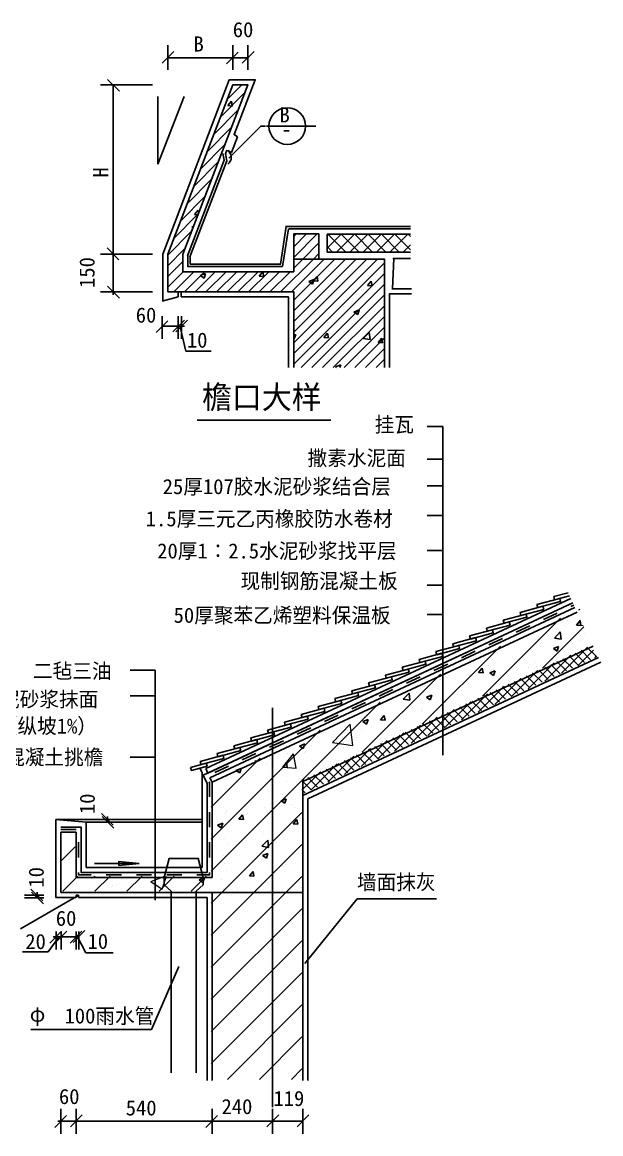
# Model space of a CAD drawing. Header units: metres. Extents: x -108 to 5385, y 1956 to 9038.
# Drawn here: x 3088 to 5385, y 4599 to 9014 of the extents above; entities that cross this region are included whole.
import ezdxf

# ---------------------------------------------------------------- set-up
doc = ezdxf.new("R2010")
doc.units = ezdxf.units.M
for name, color, linetype in [('PUB_TITLE', 143, 'Continuous'), ('zz-1', 5, 'Continuous'), ('zz-10', 6, 'Continuous'), ('zz-3', 3, 'Continuous'), ('zz-5', 6, 'Continuous'), ('zz-6', 7, 'Continuous'), ('zz-7', 7, 'Continuous'), ('zz-8', 1, 'Continuous')]:
    doc.layers.add(name, color=color, linetype=linetype)

# ---------------------------------------------------------------- blocks, each defined once
blk = doc.blocks.new('X2')
for p, q in [((2792.85, 8392.27), (2792.85, 8392.27)), ((2860.09, 8423.2), (2860.09, 8423.2)), ((2895.35, 8405.31), (2909.81, 8422.55)), ((2895.35, 8405.31), (2913.28, 8403.74)), ((2913.29, 8403.74), (2909.82, 8422.54)), ((2739.55, 8347.74), (2739.55, 8347.74)), ((2807.95, 8353.3), (2831.32, 8377.66)), ((2807.95, 8353.3), (2834.63, 8349.17)), ((2814.65, 8357.63), (2814.65, 8357.63)), ((2834.64, 8349.16), (2831.32, 8377.66)), ((2906.08, 8345.26), (2906.08, 8345.26)), ((2928.27, 8372.58), (2928.27, 8372.58)), ((2598.73, 8303.56), (2598.73, 8303.56)), ((2750.26, 8322.77), (2750.26, 8322.77)), ((2803.79, 8311.71), (2824.8, 8319.77)), ((2803.79, 8311.71), (2818.72, 8301.65)), ((2818.72, 8301.64), (2824.81, 8319.77)), ((2641.52, 8276.66), (2641.52, 8276.66)), ((2732.47, 8257.25), (2732.47, 8257.25)), ((2801.67, 8269.9), (2801.67, 8269.9)), ((2506.62, 8217.3), (2521.08, 8234.54)), ((2506.62, 8217.3), (2524.55, 8215.73)), ((2524.56, 8215.73), (2521.09, 8234.54)), ((2544.63, 8243.13), (2544.63, 8243.13)), ((2551.73, 8214.95), (2572.73, 8223.01)), ((2551.73, 8214.95), (2566.65, 8204.89)), ((2557.52, 8227.22), (2557.52, 8227.22)), ((2566.66, 8204.88), (2572.74, 8223.01)), ((2660.63, 8229.42), (2660.63, 8229.42)), ((2704.77, 8236.37), (2704.77, 8236.37)), ((2735.73, 8239.3), (2735.73, 8239.3)), ((2357.54, 8189.51), (2357.54, 8189.51)), ((2382.56, 8197.19), (2382.56, 8197.19)), ((2441.05, 8182.57), (2441.05, 8182.57)), ((2471.16, 8204.47), (2471.16, 8204.47)), ((2595.08, 8203.69), (2595.08, 8203.69)), ((2207.38, 8110.73), (2230.75, 8135.08)), ((2234.07, 8106.58), (2230.75, 8135.08)), ((2261.54, 8137.7), (2261.54, 8137.7)), ((2285.24, 8160.08), (2285.24, 8160.08)), ((2299.66, 8118.19), (2320.67, 8126.26)), ((2314.59, 8108.12), (2320.67, 8126.25)), ((2421.69, 8130.94), (2421.69, 8130.94)), ((2207.38, 8110.73), (2234.06, 8106.59)), ((2299.66, 8118.19), (2314.58, 8108.13)), ((2392.24, 8086.15), (2392.24, 8086.15)), ((2014.06, 8036.36), (2014.06, 8036.36)), ((2117.89, 8029.3), (2132.35, 8046.53)), ((2130.06, 8041), (2130.06, 8041)), ((2135.82, 8027.73), (2132.36, 8046.53)), ((2203.52, 8061.3), (2203.52, 8061.3)), ((2278.62, 8071.19), (2278.62, 8071.19)), ((2281.59, 8060.21), (2281.59, 8060.21)), ((1976.03, 8019.88), (1976.03, 8019.88)), ((2047.59, 8021.43), (2068.6, 8029.5)), ((2047.59, 8021.43), (2062.52, 8011.37)), ((2062.52, 8011.37), (2068.61, 8029.49)), ((2117.89, 8029.3), (2135.82, 8027.73)), ((1946.08, 7957.64), (1946.08, 7957.64)), ((2020.26, 7958.13), (2020.26, 7958.13)), ((2042.97, 7991.17), (2042.97, 7991.17)), ((2106.23, 7950.87), (2106.23, 7950.87)), ((2195.22, 7988.16), (2195.22, 7988.16)), ((2203.12, 7984.41), (2203.12, 7984.41)), ((1795.53, 7924.67), (1816.53, 7932.74)), ((1795.53, 7924.67), (1810.45, 7914.61)), ((1810.46, 7914.61), (1816.54, 7932.73)), ((1845.31, 7928.09), (1845.31, 7928.09)), ((1935.13, 7918.04), (1935.13, 7918.04)), ((1972.38, 7920.01), (1972.38, 7920.01)), ((2124.6, 7942.98), (2124.6, 7942.98)), ((2126.41, 7941.13), (2126.41, 7941.13)), ((1618.23, 7866.37), (1633.49, 7864.01)), ((1633.5, 7864.01), (1632.45, 7873)), ((1665.03, 7878.31), (1665.03, 7878.31)), ((1746.41, 7893.19), (1746.41, 7893.19)), ((1816.56, 7897.52), (1816.56, 7897.52)), ((1821.51, 7903.08), (1821.51, 7903.08)), ((1917.19, 7862.22), (1917.19, 7862.22)), ((1543.46, 7827.91), (1564.47, 7835.98)), ((1543.46, 7827.91), (1558.38, 7817.85)), ((1558.39, 7817.85), (1564.47, 7835.98)), ((1662.99, 7852.21), (1662.99, 7852.21)), ((1729.16, 7841.29), (1743.62, 7858.53)), ((1729.16, 7841.29), (1747.09, 7839.72)), ((1742.24, 7832.19), (1742.24, 7832.19)), ((1747.09, 7839.72), (1743.63, 7858.53)), ((1823.14, 7845.45), (1823.14, 7845.45)), ((1567.28, 7802.16), (1567.28, 7802.16)), ((1661.38, 7778.44), (1661.38, 7778.44)), ((1667.49, 7774.87), (1667.49, 7774.87)), ((1742.59, 7784.75), (1742.59, 7784.75)), ((1812.91, 7797.65), (1812.91, 7797.65)), ((1478.03, 7749.92), (1478.03, 7749.92)), ((1507.35, 7757.32), (1507.35, 7757.32)), ((1604.57, 7698.91), (1604.57, 7698.91)), ((1681.85, 7697.17), (1681.85, 7697.17)), ((1722.53, 7707.13), (1743.54, 7715.19)), ((1722.53, 7707.13), (1737.46, 7697.06)), ((1737.46, 7697.06), (1743.54, 7715.19)), ((1764.72, 7692.15), (1764.72, 7692.15)), ((1503.7, 7657.45), (1503.7, 7657.45)), ((1506.9, 7667.14), (1506.9, 7667.14)), ((1507.68, 7665.38), (1507.68, 7665.38)), ((1555.6, 7634.46), (1570.07, 7651.69)), ((1573.54, 7632.89), (1570.07, 7651.69)), ((1588.57, 7656.54), (1588.57, 7656.54)), ((1657.73, 7678.58), (1657.73, 7678.58)), ((1663.67, 7666.43), (1663.67, 7666.43)), ((1667.83, 7658.62), (1667.83, 7658.62)), ((1777.29, 7681.39), (1777.29, 7681.39)), ((1470.47, 7610.37), (1491.47, 7618.43)), ((1470.47, 7610.37), (1485.39, 7600.3)), ((1485.4, 7600.3), (1491.48, 7618.43)), ((1555.6, 7634.46), (1573.54, 7632.89)), ((1770.78, 7615.63), (1785.24, 7632.87)), ((1770.78, 7615.63), (1788.71, 7614.06)), ((1788.72, 7614.06), (1785.25, 7632.87)), ((886.51, 7572.14), (886.51, 7572.14)), ((904.3, 7573.49), (904.3, 7573.49)), ((1500.05, 7557.59), (1500.05, 7557.59)), ((1646.58, 7526.25), (1669.95, 7550.61)), ((1654.09, 7578.71), (1654.09, 7578.71)), ((1673.27, 7522.11), (1669.96, 7550.6)), ((1698.37, 7563.07), (1698.37, 7563.07)), ((1509.65, 7538.22), (1509.65, 7538.22)), ((1544.89, 7546.42), (1544.89, 7546.42)), ((1584.75, 7548.11), (1584.75, 7548.11)), ((1646.58, 7526.25), (1673.26, 7522.12)), ((1669.47, 7518.18), (1669.47, 7518.18)), ((1705.04, 7539.65), (1705.04, 7539.65)), ((882.86, 7472.27), (882.86, 7472.27)), ((1494.51, 7488.14), (1494.51, 7488.14)), ((1649.54, 7489.58), (1670.54, 7497.65)), ((1649.54, 7489.58), (1664.46, 7479.52)), ((1650.44, 7478.84), (1650.44, 7478.84)), ((1664.47, 7479.52), (1670.55, 7497.65)), ((1801.97, 7498.05), (1801.97, 7498.05)), ((845.88, 7420.19), (845.88, 7420.19)), ((1496.41, 7457.72), (1496.41, 7457.72)), ((1505.83, 7429.78), (1505.83, 7429.78)), ((1566.39, 7422.27), (1566.39, 7422.27)), ((1597.23, 7408.8), (1611.69, 7426.04)), ((1615.17, 7407.23), (1611.7, 7426.04)), ((1619.45, 7444.74), (1619.45, 7444.74)), ((1741.35, 7452.31), (1741.35, 7452.31)), ((909.14, 7379.89), (909.14, 7379.89)), ((969.64, 7398.05), (969.64, 7398.05)), ((980.17, 7407.52), (981.26, 7406.78)), ((981.26, 7406.78), (981.51, 7407.52)), ((1035.03, 7394.9), (1035.03, 7394.9)), ((1127.64, 7379.99), (1127.64, 7379.99)), ((1166.17, 7406.65), (1166.17, 7406.65)), ((1241.26, 7394.95), (1241.26, 7394.95)), ((1326.32, 7399.89), (1326.32, 7399.89)), ((1391.44, 7392.24), (1391.44, 7392.24)), ((1397.47, 7392.82), (1418.48, 7400.89)), ((1397.47, 7392.82), (1412.39, 7382.76)), ((1412.4, 7382.76), (1418.48, 7400.89)), ((1486.47, 7393.12), (1486.47, 7393.12)), ((1597.23, 7408.8), (1615.16, 7407.23)), ((1646.62, 7386.36), (1646.62, 7386.36)), ((1646.79, 7378.97), (1646.79, 7378.97)), ((1798.32, 7398.18), (1798.32, 7398.18)), ((879.21, 7372.4), (879.21, 7372.4)), ((1052.54, 7370.11), (1052.54, 7370.11)), ((1069.28, 7373.12), (1069.28, 7373.12)), ((1216.48, 7362.21), (1216.48, 7362.21)), ((1229.43, 7366.36), (1229.43, 7366.36)), ((1389.58, 7359.59), (1389.58, 7359.59)), ((1492.76, 7357.85), (1492.76, 7357.85)), ((1549.72, 7352.82), (1549.72, 7352.82)), ((1730, 7351.36), (1730, 7351.36)), ((1805.1, 7361.25), (1805.1, 7361.25))]:
    blk.add_line(p, q)
blk = doc.blocks.new('X0')
at = {"lineweight": 15}
for p, q in [((1445.54, 7045.82), (1747.23, 7347.52)), ((1445.54, 7173.1), (1619.95, 7347.52)), ((1445.54, 7300.38), (1492.67, 7347.52)), ((1445.54, 6918.54), (1805.54, 7278.54)), ((1445.54, 6791.26), (1805.54, 7151.26)), ((1445.54, 6663.98), (1805.54, 7023.98)), ((1509.42, 6600.58), (1805.54, 6896.71)), ((1636.7, 6600.58), (1805.54, 6769.43)), ((1763.97, 6600.58), (1805.54, 6642.15))]:
    blk.add_line(p, q, dxfattribs=at)
blk = doc.blocks.new('X1')
at = {"lineweight": 15}
for p, q in [((2522.03, 8122.31), (2832.14, 8432.43)), ((2760.52, 8233.52), (2924.98, 8397.99)), ((2895.35, 8405.31), (2912.01, 8425.17)), ((2895.35, 8405.31), (2922.62, 8402.92)), ((2283.54, 8011.1), (2593.66, 8321.22)), ((2507.72, 8276.66), (2507.72, 8276.66)), ((2567.87, 8230.5), (2567.87, 8230.5)), ((2045.05, 7899.9), (2355.17, 8210.01)), ((1806.56, 7788.69), (2116.68, 8098.8)), ((2053.32, 8041.53), (2053.32, 8041.53)), ((2123.27, 8035.8), (2123.27, 8035.8)), ((2278.62, 8071.19), (2278.62, 8071.19)), ((1926.98, 7938.49), (1997.08, 8011.55)), ((2007.03, 7926.07), (1997.09, 8011.55)), ((1445.54, 7554.94), (1878.19, 7987.59)), ((1926.98, 7938.49), (2007.02, 7926.08)), ((1445.54, 7682.22), (1639.7, 7876.39)), ((1729.16, 7841.29), (1772.54, 7893)), ((1782.96, 7836.58), (1772.55, 7893)), ((1729.16, 7841.29), (1782.95, 7836.58)), ((1848.22, 7839.48), (1848.22, 7839.48)), ((1445.54, 7427.66), (1805.54, 7787.66)), ((1492.67, 7347.52), (1805.54, 7660.38)), ((1657.73, 7678.58), (1657.73, 7678.58)), ((845.54, 7464.06), (905.54, 7524.06)), ((1619.95, 7347.52), (1805.54, 7533.1)), ((856.28, 7347.52), (916.28, 7407.52)), ((983.56, 7347.52), (1043.56, 7407.52)), ((1110.84, 7347.52), (1170.84, 7407.52)), ((1192.52, 7399.89), (1192.52, 7399.89)), ((1205.41, 7386.06), (1261.29, 7407.52)), ((1205.41, 7386.06), (1250.17, 7355.87)), ((1238.11, 7347.52), (1298.11, 7407.52)), ((1250.18, 7355.87), (1267.51, 7407.52)), ((1365.39, 7347.52), (1425.39, 7407.52)), ((1646.79, 7378.97), (1646.79, 7378.97)), ((1672.96, 7379.59), (1672.96, 7379.59)), ((1747.23, 7347.52), (1805.54, 7405.82)), ((1805.1, 7361.25), (1805.1, 7361.25))]:
    blk.add_line(p, q, dxfattribs=at)
blk = doc.blocks.new('_ARROW')
blk.add_lwpolyline([(0, 0), (-1, 0.1), (-1, -0.1), (-1, -0.1), (0, 0)])
blk = doc.blocks.new('X3')
at = {"lineweight": 15}
for p, q in [((2835.98, 8213.54), (2939.35, 8316.92)), ((2902.23, 8244.44), (2963.68, 8305.88)), ((2951.95, 8267.62), (2914.33, 8305.25)), ((2976.06, 8278.86), (2938.44, 8316.49)), ((2769.74, 8182.65), (2873.11, 8286.02)), ((2855.5, 8222.65), (2817.88, 8260.27)), ((2879.61, 8233.89), (2841.99, 8271.51)), ((2903.73, 8245.13), (2866.1, 8282.76)), ((2927.84, 8256.38), (2890.21, 8294)), ((2968.48, 8275.33), (2975.47, 8282.32)), ((2637.24, 8120.87), (2740.61, 8224.24)), ((2703.49, 8151.76), (2806.86, 8255.13)), ((2759.06, 8177.67), (2721.43, 8215.3)), ((2783.17, 8188.92), (2745.54, 8226.54)), ((2807.28, 8200.16), (2769.65, 8237.78)), ((2831.39, 8211.4), (2793.77, 8249.03)), ((2571, 8089.98), (2674.37, 8193.35)), ((2662.61, 8132.7), (2624.98, 8170.32)), ((2686.72, 8143.94), (2649.1, 8181.57)), ((2710.83, 8155.19), (2673.21, 8192.81)), ((2734.94, 8166.43), (2697.32, 8204.05)), ((2438.5, 8028.2), (2541.87, 8131.57)), ((2504.75, 8059.09), (2608.12, 8162.46)), ((2566.16, 8087.72), (2528.54, 8125.35)), ((2590.27, 8098.97), (2552.65, 8136.59)), ((2614.38, 8110.21), (2576.76, 8147.84)), ((2638.5, 8121.45), (2600.87, 8159.08)), ((2372.26, 7997.3), (2475.63, 8100.68)), ((2469.71, 8042.75), (2432.09, 8080.37)), ((2493.83, 8053.99), (2456.2, 8091.62)), ((2517.94, 8065.24), (2480.31, 8102.86)), ((2542.05, 8076.48), (2504.42, 8114.11)), ((2239.76, 7935.52), (2343.13, 8038.89)), ((2361.73, 8044.67), (2359.75, 8046.64)), ((2361.73, 8022.14), (2409.38, 8069.79)), ((2397.38, 8009.02), (2361.73, 8044.67)), ((2421.49, 8020.26), (2383.87, 8057.89)), ((2445.6, 8031.51), (2407.98, 8069.13)), ((2173.52, 7904.63), (2276.89, 8008)), ((2300.93, 7964.05), (2263.31, 8001.67)), ((2325.04, 7975.29), (2287.42, 8012.91)), ((2306.01, 7966.41), (2361.73, 8022.14)), ((2349.15, 7986.53), (2311.53, 8024.16)), ((2361.73, 8009.31), (2335.64, 8035.4)), ((2373.27, 7997.78), (2361.73, 8009.31)), ((2107.27, 7873.74), (2210.64, 7977.11)), ((2204.48, 7919.07), (2166.86, 7956.7)), ((2228.6, 7930.31), (2190.97, 7967.94)), ((2252.71, 7941.56), (2215.08, 7979.18)), ((2276.82, 7952.8), (2239.2, 7990.43)), ((1974.78, 7811.96), (2078.15, 7915.33)), ((2041.02, 7842.85), (2144.39, 7946.22)), ((2108.04, 7874.1), (2070.41, 7911.72)), ((2132.15, 7885.34), (2094.52, 7922.97)), ((2156.26, 7896.58), (2118.64, 7934.21)), ((2180.37, 7907.83), (2142.75, 7945.45)), ((1908.53, 7781.07), (2011.9, 7884.44)), ((2011.59, 7829.12), (1973.97, 7866.75)), ((2035.7, 7840.37), (1998.08, 7877.99)), ((2059.81, 7851.61), (2022.19, 7889.23)), ((2083.92, 7862.85), (2046.3, 7900.48)), ((1805.54, 7748.78), (1879.41, 7822.65)), ((1842.28, 7750.17), (1945.65, 7853.55)), ((1915.14, 7784.15), (1877.52, 7821.77)), ((1939.25, 7795.39), (1901.63, 7833.02)), ((1963.37, 7806.64), (1925.74, 7844.26)), ((1987.48, 7817.88), (1949.85, 7855.5)), ((1805.54, 7784.14), (1813.16, 7791.76)), ((1842.81, 7750.42), (1805.54, 7787.69)), ((1866.92, 7761.66), (1829.29, 7799.29)), ((1891.03, 7772.91), (1853.41, 7810.53)), ((1818.69, 7739.18), (1805.54, 7752.33))]:
    blk.add_line(p, q, dxfattribs=at)
blk = doc.blocks.new('_ArchTick')
at = {"color": 6, "linetype": 'ByBlock'}
blk.add_lwpolyline([(-0.41, -0.41), (0.37, 0.37)], dxfattribs=at)

msp = doc.modelspace()

# ---------------------------------------------------------------- linework, layer by layer
for p, q in [((3900.65, 8705.6), (3960.09, 8765.04)), ((3937.64, 8750.51), (3937.64, 8750.51)), ((3874.22, 8636.74), (3971.6, 8734.12)), ((3903.69, 8682.51), (3918.15, 8699.74)), ((3921.64, 8680.93), (3918.17, 8699.74)), ((3847.78, 8567.88), (3945.17, 8665.27)), ((3903.69, 8682.51), (3921.62, 8680.94)), ((3933.82, 8642.08), (3933.82, 8642.08)), ((3821.35, 8499.03), (3918.73, 8596.41)), ((3891.04, 8600.65), (3891.04, 8600.65)), ((3794.92, 8430.17), (3892.3, 8527.55)), ((3854.9, 8523.75), (3854.9, 8523.75)), ((3868.13, 8558.82), (3868.13, 8558.82)), ((3861.76, 8488.04), (3861.76, 8488.04)), ((3890.08, 8465.96), (3883.98, 8492.43)), ((3768.49, 8361.31), (3865.87, 8458.69)), ((3864.49, 8458.95), (3864.49, 8458.95)), ((3742.05, 8292.45), (3839.44, 8389.83)), ((3715.62, 8223.59), (3813, 8320.97)), ((3771.76, 8250.02), (3786.22, 8267.25)), ((3788.23, 8256.44), (3786.24, 8267.25)), ((3689.19, 8154.73), (3786.57, 8252.11)), ((3771.76, 8250.02), (3785.31, 8248.83)), ((3665.44, 8088.56), (3760.14, 8183.25)), ((3715.19, 8190.73), (3715.19, 8190.73)), ((3731.76, 8183.74), (3731.76, 8183.74)), ((3743.66, 8182.24), (3743.66, 8182.24)), ((3761.69, 8198.3), (3768.73, 8205.64)), ((3761.69, 8198.3), (3765.68, 8197.68)), ((4165.44, 8079.44), (4258.86, 8172.86)), ((4165.44, 8121.87), (4216.44, 8172.86)), ((4165.44, 8164.29), (4174.01, 8172.86)), ((4297.81, 8169.38), (4300.41, 8171.98)), ((4297.81, 8116.35), (4353.44, 8171.98)), ((4628.73, 8171.98), (4297.81, 8171.98)), ((4297.81, 8171.98), (4297.81, 8100.76)), ((4372.78, 8100.76), (4301.55, 8171.98)), ((4335.25, 8100.76), (4406.48, 8171.98)), ((4425.81, 8100.76), (4354.58, 8171.98)), ((4388.28, 8100.76), (4459.51, 8171.98)), ((4478.84, 8100.76), (4407.62, 8171.98)), ((4441.32, 8100.76), (4512.54, 8171.98)), ((4531.88, 8100.76), (4460.65, 8171.98)), ((4494.35, 8100.76), (4565.58, 8171.98)), ((4584.91, 8100.76), (4513.68, 8171.98)), ((4547.38, 8100.76), (4618.61, 8171.98)), ((4628.73, 8109.97), (4566.72, 8171.98)), ((4628.73, 8163), (4619.75, 8171.98)), ((3699.51, 8138.22), (3699.51, 8138.22)), ((4201.29, 8072.86), (4265.44, 8137.01)), ((4220.49, 8140.15), (4220.49, 8140.15)), ((4224.1, 8161.94), (4224.1, 8161.94)), ((4600.41, 8100.76), (4628.73, 8129.08)), ((3645.44, 7905.97), (3645.44, 8092.86)), ((3665.44, 8046.13), (3733.71, 8114.4)), ((4243.72, 8072.86), (4265.44, 8094.59)), ((4251.56, 8079.94), (4251.56, 8079.94)), ((4319.75, 8100.76), (4297.81, 8122.69)), ((4297.81, 8100.76), (4628.73, 8100.76)), ((3665.44, 8003.7), (3725.44, 8063.7)), ((3695.86, 8038.35), (3695.86, 8038.35)), ((4113.72, 7942.86), (4243.72, 8072.86)), ((4156.14, 7942.86), (4286.14, 8072.86)), ((4165.44, 7740.03), (4498.27, 8072.86)), ((4165.44, 7782.45), (4455.85, 8072.86)), ((4165.44, 7824.88), (4413.42, 8072.86)), ((4165.44, 7867.31), (4371, 8072.86)), ((4165.44, 7909.73), (4328.57, 8072.86)), ((4165.44, 8037.01), (4201.29, 8072.86)), ((4165.44, 7697.6), (4525.44, 8057.6)), ((4261.3, 8042.98), (4261.3, 8042.98)), ((4330.29, 8046.67), (4330.29, 8046.67)), ((4421.45, 8036.22), (4421.45, 8036.22)), ((4459.16, 8041.64), (4459.16, 8041.64)), ((4488.74, 8072.86), (4492.7, 8070.19)), ((4492.72, 8070.19), (4493.62, 8072.86)), ((4519.75, 8071.62), (4519.75, 8071.62)), ((3665.44, 7961.28), (3727.03, 8022.86)), ((3689.45, 7942.86), (3769.45, 8022.86)), ((3731.88, 7942.86), (3811.88, 8022.86)), ((3774.3, 7942.86), (3854.3, 8022.86)), ((3794.57, 8007.53), (3815.58, 8015.59)), ((3794.57, 8007.53), (3809.5, 7997.46)), ((3809.52, 7997.46), (3815.6, 8015.58)), ((3816.73, 7942.86), (3896.73, 8022.86)), ((3830.5, 8022.86), (3831.32, 8022.79)), ((3831.33, 8022.79), (3831.32, 8022.86)), ((3859.16, 7942.86), (3939.16, 8022.86)), ((3901.58, 7942.86), (3981.58, 8022.86)), ((3901.65, 8019.88), (3901.65, 8019.88)), ((3944.01, 7942.86), (4024.01, 8022.86)), ((3952.1, 7996.88), (3952.1, 7996.88)), ((3986.44, 7942.86), (4066.44, 8022.86)), ((4028.56, 8005.53), (4043.03, 8022.77)), ((4028.56, 8005.53), (4046.49, 8003.96)), ((4028.86, 7942.86), (4108.86, 8022.86)), ((4046.51, 8003.96), (4043.04, 8022.76)), ((4071.29, 7942.86), (4151.29, 8022.86)), ((4141.57, 8021.83), (4141.57, 8021.83)), ((4153.59, 8001.31), (4153.59, 8001.31)), ((4165.44, 7655.17), (4525.44, 8015.17)), ((4216.67, 8031.72), (4216.67, 8031.72)), ((4225.71, 7983.5), (4246.72, 7991.56)), ((4240.65, 7973.43), (4246.74, 7991.56)), ((4243.74, 7986.71), (4258.2, 8003.94)), ((4261.69, 7985.13), (4258.22, 8003.94)), ((4307.62, 8022.43), (4307.62, 8022.43)), ((3726.7, 7989.85), (3726.7, 7989.85)), ((3763.38, 7972.04), (3763.38, 7972.04)), ((3838.48, 7981.93), (3838.48, 7981.93)), ((3846.25, 7959.61), (3846.25, 7959.61)), ((3997.78, 7978.81), (3997.78, 7978.81)), ((4195.55, 7642.86), (4525.44, 7972.75)), ((4225.71, 7983.5), (4240.64, 7973.43)), ((4243.74, 7986.71), (4261.67, 7985.14)), ((4440.83, 7953.29), (4440.83, 7953.29)), ((4458.92, 7967.88), (4473.38, 7985.12)), ((4458.92, 7967.88), (4476.85, 7966.31)), ((4476.87, 7966.31), (4473.4, 7985.11)), ((4515.93, 7963.18), (4515.93, 7963.18)), ((3707.11, 7922.86), (3643.74, 7905.97)), ((3706.98, 7922.86), (3706.98, 7942.86)), ((3718.98, 7922.86), (3718.98, 7942.86)), ((4145.44, 7922.86), (3718.98, 7922.86)), ((4145.44, 7642.86), (4145.44, 7922.89)), ((4237.98, 7642.86), (4525.44, 7930.32)), ((4251.37, 7928.35), (4251.37, 7928.35)), ((4303.98, 7922.56), (4303.98, 7922.56)), ((4414.13, 7930.97), (4414.13, 7930.97)), ((4455.51, 7941.77), (4455.51, 7941.77)), ((4545.44, 7935.63), (4545.44, 7642.86)), ((4545.44, 7935.32), (4633.83, 7935.32)), ((4202.88, 7889.68), (4202.88, 7889.68)), ((4239.18, 7900.94), (4239.18, 7900.94)), ((4280.41, 7642.86), (4525.44, 7887.9)), ((4363.03, 7882.92), (4363.03, 7882.92)), ((4404.78, 7862.71), (4425.79, 7870.78)), ((4404.78, 7862.71), (4419.71, 7852.65)), ((4419.73, 7852.64), (4425.81, 7870.77)), ((4486.02, 7865.1), (4486.02, 7865.1)), ((4523.18, 7876.15), (4523.18, 7876.15)), ((4266.14, 7849.39), (4266.14, 7849.39)), ((4300.33, 7822.69), (4300.33, 7822.69)), ((4311.06, 7835.07), (4311.06, 7835.07)), ((4322.83, 7642.86), (4525.44, 7845.47)), ((4361.91, 7834.97), (4361.91, 7834.97)), ((4426.29, 7842.62), (4426.29, 7842.62)), ((4437.01, 7844.86), (4437.01, 7844.86)), ((4451.86, 7841.9), (4451.86, 7841.9)), ((3737.72, 7707.35), (3713.25, 7808.64)), ((4165.44, 7770.84), (4173.72, 7774.02)), ((4167.66, 7755.88), (4173.74, 7774.01)), ((4172.45, 7810.03), (4172.45, 7810.03)), ((4285.37, 7761.05), (4299.83, 7778.29)), ((4303.32, 7759.48), (4299.85, 7778.28)), ((4365.26, 7642.86), (4525.44, 7803.04)), ((4441.81, 7757.1), (4465.18, 7781.45)), ((4468.51, 7752.95), (4465.19, 7781.44)), ((4165.44, 7757.37), (4167.64, 7755.89)), ((4285.37, 7761.05), (4303.3, 7759.48)), ((4303.35, 7730.43), (4303.35, 7730.43)), ((4407.69, 7642.86), (4525.44, 7760.62)), ((4425.64, 7730.08), (4425.64, 7730.08)), ((4441.81, 7757.1), (4468.49, 7752.96)), ((4448.21, 7742.03), (4448.21, 7742.03)), ((4471.71, 7741.49), (4471.71, 7741.49)), ((4500.54, 7742.22), (4515.01, 7759.46)), ((4500.54, 7742.22), (4518.48, 7740.66)), ((4518.49, 7740.65), (4515.03, 7759.46)), ((3837.34, 7707.35), (3737.72, 7707.35)), ((4250.68, 7700.05), (4250.68, 7700.05)), ((4282.99, 7716.65), (4282.99, 7716.65)), ((4296.68, 7722.83), (4296.68, 7722.83)), ((4358.09, 7726.53), (4358.09, 7726.53)), ((4450.11, 7642.86), (4525.44, 7718.19)), ((4463.49, 7723.66), (4463.49, 7723.66)), ((4331.79, 7645.17), (4352.8, 7653.23)), ((4331.79, 7645.17), (4335.21, 7642.86)), ((4349.34, 7642.86), (4352.81, 7653.23)), ((4492.54, 7642.86), (4525.44, 7675.76)), ((3190.83, 5321.02), (3236.08, 5383.17)), ((3340.75, 5317.38), (3306.91, 5380.88)), ((3089.07, 5321.02), (3190.83, 5321.02)), ((3448.67, 5317.38), (3340.75, 5317.38))]:
    msp.add_line(p, q)
msp.add_lwpolyline([(3645.44, 8092.86), (3909.72, 8785.04), (4012.56, 8785.04), (3928.94, 8567.19), (3942.11, 8558.26), (3918.86, 8496.31), (3903.36, 8504.05, -0.53), (3903.36, 8449.84)], format="xyb")
for points in [[(4165.44, 7642.86), (4165.44, 7942.86), (3665.44, 7942.86), (3665.44, 8092.86), (3923.46, 8765.04), (3983.46, 8765.04), (3725.44, 8092.86), (3725.44, 8022.86)], [(4165.44, 7642.86), (4165.44, 7942.86), (3665.44, 7942.86), (3665.44, 8092.86), (3923.46, 8765.04), (3983.46, 8765.04), (3725.44, 8092.86), (3725.44, 8022.86)], [(3899.85, 8505.97), (3894.61, 8491.24)], [(3894.61, 8491.24), (3899.9, 8462.95)], [(3744.11, 8085.69), (3890.08, 8465.96)], [(3753.45, 8082.11), (3899.9, 8462.95)], [(4265.44, 8072.86), (4265.44, 8172.86), (4165.44, 8172.86), (4165.44, 8022.86), (3725.37, 8022.86)], [(4265.44, 8072.86), (4265.44, 8172.86), (4165.44, 8172.86), (4165.44, 8022.86), (3725.37, 8022.86)], [(4112.5, 8052.89), (4135.44, 8202.86)], [(4121.41, 8043.22), (4145.44, 8192.86)], [(4132.86, 8202.86), (4629.09, 8202.86)], [(4145.72, 8192.86), (4629.09, 8192.86)], [(3745.44, 8042.72), (3745.44, 8092.86)], [(3754.52, 8052.86), (3754.52, 8084.43)], [(4121.41, 8042.86), (3745.44, 8042.86)], [(4115.05, 8052.86), (3754.52, 8052.86)], [(4165.44, 8072.86), (4525.44, 8072.86), (4525.44, 7642.86)], [(4165.44, 8072.86), (4525.44, 8072.86), (4525.44, 7642.86)], [(4563.28, 8075.32), (4557.46, 7955.32)], [(4628.73, 8075.32), (4559.27, 8075.32)], [(4555.59, 7955.32), (4633.83, 7955.32)]]:
    msp.add_lwpolyline(points)
at = {"layer": 'PUB_TITLE'}
msp.add_line((3782.42, 7432.82), (4312.31, 7432.82), dxfattribs=at)
at = {"layer": 'zz-1'}
for p, q in [((3665.39, 8825.04), (3665.39, 8922.82)), ((3923.39, 8825.04), (3923.39, 8922.82)), ((3923.39, 8825.04), (3923.39, 8922.82)), ((3983.39, 8825.04), (3983.39, 8922.82)), ((3665.39, 8872.82), (3923.39, 8872.82)), ((3923.39, 8872.82), (3911.39, 8872.82)), ((3923.39, 8872.82), (3983.39, 8872.82)), ((3605.44, 8764.7), (3398.83, 8764.7)), ((3448.83, 8092.7), (3448.83, 8764.7)), ((3626.43, 8718.64), (3626.43, 8450.49)), ((3626.5, 8450.25), (3731.17, 8718.64)), ((3907.59, 8473.64), (4035.21, 8601.18)), ((4035.21, 8601.18), (4053.72, 8601.18)), ((4058, 8601.18), (4253.99, 8601.18)), ((3448.83, 8092.7), (3448.83, 8435.46)), ((3605.44, 8092.7), (3398.83, 8092.7)), ((3605.44, 8092.7), (3398.83, 8092.7)), ((3448.83, 7942.7), (3448.83, 8092.7)), ((3605.44, 7942.7), (3398.83, 7942.7)), ((3448.83, 7942.7), (3448.83, 7930.7)), ((3643.39, 7845.97), (3643.39, 7756)), ((3707.39, 7845.97), (3707.39, 7756)), ((3707.39, 7845.97), (3707.39, 7756)), ((3719.39, 7845.97), (3719.39, 7756)), ((3707.39, 7806), (3643.39, 7806)), ((3707.39, 7806), (3719.39, 7806)), ((3719.39, 7806), (3707.39, 7806)), ((3719.39, 7806), (3731.39, 7806)), ((5282.14, 6688.74), (3832.44, 6012.73)), ((5290.6, 6670.61), (3841.49, 5994.88)), ((5299.38, 6682.14), (5300.6, 6677.89)), ((5355.19, 6535.22), (4201.49, 5997.25)), ((3841.49, 5616.55), (3841.49, 5994.91)), ((4201.49, 4809.62), (4201.49, 5997.25)), ((3301.49, 5796.55), (3241.49, 5796.55)), ((3241.49, 5796.55), (3241.49, 5556.55)), ((3301.49, 5616.55), (3841.49, 5616.55)), ((4201.49, 5556.55), (3241.49, 5556.55)), ((3841.49, 4809.62), (3841.49, 5556.55))]:
    msp.add_line(p, q, dxfattribs=at)
for points in [[(5131.08, 6700.87), (5221.73, 6725.16), (5225.05, 6712.79), (5134.39, 6688.5), (5131.08, 6700.87)], [(5131.08, 6700.87), (5221.73, 6725.16), (5225.05, 6712.79), (5134.39, 6688.5), (5131.08, 6700.87)], [(5197.92, 6732.04), (5255.06, 6747.35)], [(5197.92, 6732.04), (5255.06, 6747.35)], [(5260.63, 6735.59), (5201.23, 6719.67), (5197.92, 6732.04)], [(5260.63, 6735.59), (5201.23, 6719.67), (5197.92, 6732.04)], [(5064.24, 6669.71), (5154.89, 6694), (5158.21, 6681.63), (5067.55, 6657.33), (5064.24, 6669.71)], [(5064.24, 6669.71), (5154.89, 6694), (5158.21, 6681.63), (5067.55, 6657.33), (5064.24, 6669.71)], [(4930.56, 6607.37), (5021.21, 6631.66), (5024.53, 6619.29), (4933.87, 6595), (4930.56, 6607.37)], [(4930.56, 6607.37), (5021.21, 6631.66), (5024.53, 6619.29), (4933.87, 6595), (4930.56, 6607.37)], [(4997.4, 6638.54), (5088.05, 6662.83), (5091.37, 6650.46), (5000.71, 6626.17), (4997.4, 6638.54)], [(4997.4, 6638.54), (5088.05, 6662.83), (5091.37, 6650.46), (5000.71, 6626.17), (4997.4, 6638.54)], [(4863.72, 6576.2), (4954.37, 6600.49), (4957.69, 6588.12), (4867.03, 6563.83), (4863.72, 6576.2)], [(4863.72, 6576.2), (4954.37, 6600.49), (4957.69, 6588.12), (4867.03, 6563.83), (4863.72, 6576.2)], [(4730.04, 6513.86), (4820.69, 6538.15), (4824.01, 6525.78), (4733.35, 6501.49), (4730.04, 6513.86)], [(4730.04, 6513.86), (4820.69, 6538.15), (4824.01, 6525.78), (4733.35, 6501.49), (4730.04, 6513.86)], [(4730.04, 6513.86), (4820.69, 6538.15), (4824.01, 6525.78), (4733.35, 6501.49), (4730.04, 6513.86)], [(4730.04, 6513.86), (4820.69, 6538.15), (4824.01, 6525.78), (4733.35, 6501.49), (4730.04, 6513.86)], [(4796.88, 6545.03), (4887.53, 6569.32), (4890.85, 6556.95), (4800.19, 6532.66), (4796.88, 6545.03)], [(4796.88, 6545.03), (4887.53, 6569.32), (4890.85, 6556.95), (4800.19, 6532.66), (4796.88, 6545.03)], [(4663.2, 6482.7), (4753.85, 6506.99), (4757.16, 6494.62), (4666.51, 6470.33), (4663.2, 6482.7)], [(4663.2, 6482.7), (4753.85, 6506.99), (4757.16, 6494.62), (4666.51, 6470.33), (4663.2, 6482.7)], [(4596.36, 6451.53), (4687.01, 6475.82), (4690.32, 6463.45), (4599.67, 6439.16), (4596.36, 6451.53)], [(4596.36, 6451.53), (4687.01, 6475.82), (4690.32, 6463.45), (4599.67, 6439.16), (4596.36, 6451.53)], [(4462.67, 6389.19), (4553.33, 6413.48), (4556.64, 6401.11), (4465.99, 6376.82), (4462.67, 6389.19)], [(4462.67, 6389.19), (4553.33, 6413.48), (4556.64, 6401.11), (4465.99, 6376.82), (4462.67, 6389.19)], [(4529.51, 6420.36), (4620.17, 6444.65), (4623.48, 6432.28), (4532.83, 6407.99), (4529.51, 6420.36)], [(4529.51, 6420.36), (4620.17, 6444.65), (4623.48, 6432.28), (4532.83, 6407.99), (4529.51, 6420.36)], [(4395.83, 6358.02), (4486.49, 6382.31), (4489.8, 6369.94), (4399.15, 6345.65), (4395.83, 6358.02)], [(4395.83, 6358.02), (4486.49, 6382.31), (4489.8, 6369.94), (4399.15, 6345.65), (4395.83, 6358.02)], [(4262.15, 6295.69), (4352.81, 6319.98), (4356.12, 6307.61), (4265.47, 6283.32), (4262.15, 6295.69)], [(4262.15, 6295.69), (4352.81, 6319.98), (4356.12, 6307.61), (4265.47, 6283.32), (4262.15, 6295.69)], [(4328.99, 6326.85), (4419.65, 6351.15), (4422.96, 6338.78), (4332.31, 6314.48), (4328.99, 6326.85)], [(4328.99, 6326.85), (4419.65, 6351.15), (4422.96, 6338.78), (4332.31, 6314.48), (4328.99, 6326.85)], [(4195.31, 6264.52), (4285.97, 6288.81), (4289.28, 6276.44), (4198.63, 6252.15), (4195.31, 6264.52)], [(4195.31, 6264.52), (4285.97, 6288.81), (4289.28, 6276.44), (4198.63, 6252.15), (4195.31, 6264.52)], [(4195.31, 6264.52), (4285.97, 6288.81), (4289.28, 6276.44), (4198.63, 6252.15), (4195.31, 6264.52)], [(4195.31, 6264.52), (4285.97, 6288.81), (4289.28, 6276.44), (4198.63, 6252.15), (4195.31, 6264.52)], [(4061.63, 6202.18), (4152.29, 6226.47), (4155.6, 6214.1), (4064.95, 6189.81), (4061.63, 6202.18)], [(4061.63, 6202.18), (4152.29, 6226.47), (4155.6, 6214.1), (4064.95, 6189.81), (4061.63, 6202.18)], [(4128.47, 6233.35), (4219.13, 6257.64), (4222.44, 6245.27), (4131.79, 6220.98), (4128.47, 6233.35)], [(4128.47, 6233.35), (4219.13, 6257.64), (4222.44, 6245.27), (4131.79, 6220.98), (4128.47, 6233.35)], [(3994.79, 6171.01), (4085.45, 6195.3), (4088.76, 6182.93), (3998.11, 6158.64), (3994.79, 6171.01)], [(3994.79, 6171.01), (4085.45, 6195.3), (4088.76, 6182.93), (3998.11, 6158.64), (3994.79, 6171.01)], [(3994.79, 6171.01), (4085.45, 6195.3), (4088.76, 6182.93), (3998.11, 6158.64), (3994.79, 6171.01)], [(3994.79, 6171.01), (4085.45, 6195.3), (4088.76, 6182.93), (3998.11, 6158.64), (3994.79, 6171.01)], [(3927.95, 6139.85), (4018.6, 6164.14), (4021.92, 6151.77), (3931.26, 6127.47), (3927.95, 6139.85)], [(3927.95, 6139.85), (4018.6, 6164.14), (4021.92, 6151.77), (3931.26, 6127.47), (3927.95, 6139.85)], [(3794.27, 6077.51), (3884.92, 6101.8), (3888.24, 6089.43), (3797.58, 6065.14), (3794.27, 6077.51)], [(3794.27, 6077.51), (3884.92, 6101.8), (3888.24, 6089.43), (3797.58, 6065.14), (3794.27, 6077.51)], [(3861.11, 6108.68), (3951.76, 6132.97), (3955.08, 6120.6), (3864.42, 6096.31), (3861.11, 6108.68)], [(3861.11, 6108.68), (3951.76, 6132.97), (3955.08, 6120.6), (3864.42, 6096.31), (3861.11, 6108.68)], [(3756.21, 6053.95), (3818.08, 6070.63), (3821.4, 6058.26), (3759.53, 6041.58), (3756.21, 6053.95)], [(3756.21, 6053.95), (3818.08, 6070.63), (3821.4, 6058.26), (3759.53, 6041.58), (3756.21, 6053.95)]]:
    msp.add_lwpolyline(points, dxfattribs=at)
msp.add_circle((4140.04, 8601.18), 72.83, dxfattribs=at)
at = {"layer": 'zz-10'}
for points in [[(3241.49, 5816.55), (3321.49, 5816.55), (3321.49, 5636.55), (3821.49, 5636.55), (3821.49, 5990.45), (3806.46, 6022.68), (5273.69, 6706.86)], [(5157.56, 6641.67), (5211.93, 6667.03)], [(5266.31, 6692.39), (5277.92, 6697.8)], [(5048.8, 6590.96), (5103.18, 6616.32)], [(4940.04, 6540.25), (4994.42, 6565.6)], [(4831.29, 6489.53), (4885.66, 6514.89)], [(4722.53, 6438.82), (4776.91, 6464.17)], [(4613.77, 6388.1), (4668.15, 6413.46)], [(4505.01, 6337.39), (4559.39, 6362.75)], [(4396.26, 6286.67), (4450.64, 6312.03)], [(4287.5, 6235.96), (4341.88, 6261.32)], [(4178.74, 6185.25), (4233.12, 6210.6)], [(4069.99, 6134.53), (4124.37, 6159.89)], [(3961.23, 6083.82), (4015.61, 6109.18)], [(3852.47, 6033.1), (3906.85, 6058.46)], [(3831.49, 5936.55), (3831.49, 5992.66), (3829.85, 5996.19)], [(3831.49, 5816.55), (3831.49, 5876.55)], [(3241.49, 5806.55), (3301.49, 5806.55)], [(3311.49, 5756.55), (3311.49, 5696.55)], [(3831.49, 5696.55), (3831.49, 5756.55)], [(3311.49, 5636.55), (3311.49, 5626.55), (3361.49, 5626.55)], [(3421.49, 5626.55), (3481.49, 5626.55)], [(3541.49, 5626.55), (3601.49, 5626.55)], [(3661.49, 5626.55), (3721.49, 5626.55)], [(3781.49, 5626.55), (3831.49, 5626.55), (3831.49, 5636.55)]]:
    msp.add_lwpolyline(points, dxfattribs=at)
at = {"layer": 'zz-3'}
for p, q in [((4757.69, 7408.42), (4695.3, 7408.42)), ((4757.69, 6102.24), (4757.69, 7408.42)), ((4757.69, 7278.34), (4695.3, 7278.34)), ((4757.69, 7171.61), (4695.3, 7171.61)), ((4757.69, 7054.88), (4695.3, 7054.88)), ((4757.69, 6914.8), (4695.3, 6914.8)), ((4757.69, 6778.05), (4695.3, 6778.05)), ((4757.69, 6661.32), (4695.3, 6661.32)), ((3615.79, 6440.35), (3515.62, 6440.35)), ((3615.79, 5527.08), (3615.79, 6440.35)), ((3615.79, 6337.59), (3515.62, 6337.59)), ((3615.79, 6094.7), (3515.62, 6094.7)), ((3426.71, 5846.7), (3426.71, 5858.7)), ((3426.71, 5846.7), (3426.71, 5836.7)), ((3312.96, 5546.55), (3080.81, 5412.04)), ((3172.96, 5546.13), (3096.83, 5546.13)), ((3172.96, 5536.13), (3096.83, 5536.13)), ((3146.83, 5546.13), (3146.83, 5558.13)), ((3146.83, 5546.13), (3146.83, 5536.13)), ((3221.93, 5401.65), (3221.93, 5330.81)), ((3241.93, 5401.65), (3241.93, 5330.81)), ((3241.93, 5401.65), (3241.93, 5330.81)), ((3301.93, 5401.65), (3301.93, 5330.81)), ((3301.93, 5401.65), (3301.93, 5330.81)), ((3311.93, 5401.65), (3311.93, 5330.81)), ((3221.93, 5380.81), (3209.93, 5380.81)), ((3221.93, 5380.81), (3241.93, 5380.81)), ((3241.93, 5380.81), (3229.93, 5380.81)), ((3241.93, 5380.81), (3301.93, 5380.81)), ((3301.93, 5380.81), (3289.93, 5380.81)), ((3301.93, 5380.81), (3311.93, 5380.81)), ((3709.21, 5262.73), (3601.44, 5012.96)), ((3601.44, 5012.96), (3122.09, 5012.96)), ((3241.23, 4697.27), (3241.23, 4598.54)), ((3301.23, 4697.27), (3301.23, 4598.54)), ((3301.23, 4697.27), (3301.23, 4598.54)), ((3841.23, 4697.27), (3841.23, 4598.54)), ((3841.23, 4697.27), (3841.23, 4598.54)), ((4081.49, 4697.27), (4081.49, 4598.54)), ((4081.49, 4697.27), (4081.49, 4598.54)), ((4201.23, 4697.27), (4201.23, 4598.54)), ((3241.23, 4648.54), (3229.23, 4648.54)), ((3241.23, 4648.54), (3301.23, 4648.54)), ((3301.23, 4648.54), (3606.89, 4648.54)), ((3301.23, 4648.54), (3841.23, 4648.54)), ((3841.23, 4648.54), (3829.23, 4648.54)), ((3841.23, 4648.54), (4081.49, 4648.54)), ((4081.49, 4648.54), (4069.49, 4648.54)), ((4081.49, 4648.54), (4201.23, 4648.54))]:
    msp.add_line(p, q, dxfattribs=at)
for points in [[(3551.5, 5672.45), (3374.46, 5672.45)], [(4210.04, 5274.53), (4417.64, 5532.29), (4732.19, 5532.29)]]:
    msp.add_lwpolyline(points, dxfattribs=at)
at = {"layer": 'zz-5'}
for p, q in [((4201.49, 5942.08), (5376.32, 6489.91)), ((4221.49, 5929.34), (5384.77, 6471.78)), ((3801.49, 6033.34), (3793.37, 6050.75)), ((3801.49, 5656.55), (3801.49, 6033.34)), ((4221.49, 4809.62), (4221.49, 5929.34)), ((3221.49, 5846.55), (3341.49, 5836.55)), ((3221.49, 5846.55), (3801.49, 5846.55)), ((3221.49, 5536.55), (3221.49, 5846.55)), ((3341.49, 5836.55), (3801.49, 5836.55)), ((3341.49, 5836.55), (3341.49, 5656.55)), ((3341.49, 5656.55), (3801.49, 5656.55)), ((3301.49, 5536.55), (3221.49, 5536.55)), ((3301.49, 5536.55), (3301.49, 5546.55)), ((3311.49, 5546.55), (3301.49, 5546.55)), ((3311.49, 5536.55), (3311.49, 5546.55)), ((3821.49, 5536.55), (3311.49, 5536.55)), ((3821.49, 4809.62), (3821.49, 5536.55))]:
    msp.add_line(p, q, dxfattribs=at)
for points in [[(3786.64, 5691.31), (3670.95, 5691.31), (3651.33, 5616.79), (3651.33, 5587.38), (3678.8, 5561.89), (3678.8, 4840.92)], [(3786.64, 5691.31), (3786.64, 5691.31), (3806.27, 5616.79), (3806.27, 5587.38), (3778.8, 5561.89), (3778.8, 4840.92)]]:
    msp.add_lwpolyline(points, dxfattribs=at)
at = {"layer": 'zz-7'}
for p, q in [((3816.13, 6049.26), (5265.83, 6725.27)), ((3824.59, 6031.13), (5274.29, 6707.14)), ((3824.59, 6031.13), (3816.13, 6049.26)), ((3841.49, 5994.88), (3833.04, 6013.01)), ((3301.49, 5616.55), (3301.49, 5796.55))]:
    msp.add_line(p, q, dxfattribs=at)
at = {"layer": 'zz-8'}
msp.add_line((4081.49, 6291.06), (4081.49, 4703.93), dxfattribs=at)

# ---------------------------------------------------------------- block references
at = {"layer": 'zz-1', "xscale": 60, "yscale": 60, "zscale": 60}
for p, rotation in [((3665.39, 8872.82), 180), ((3983.39, 8872.82), 180), ((3448.83, 8764.7), 90), ((3448.83, 8092.7), 270), ((3448.83, 7942.7), 90), ((3707.39, 7806), 180), ((3719.39, 7806), 180)]:
    msp.add_blockref('_ArchTick', p, dxfattribs=dict(at, rotation=rotation))
for p in [(3923.39, 8872.82), (3643.39, 7806)]:
    msp.add_blockref('_ArchTick', p, dxfattribs=at)
at = {"layer": 'zz-3', "xscale": 60, "yscale": 60, "zscale": 60}
for p, rotation in [((3426.71, 5846.7), 270), ((3426.71, 5836.7), 90), ((3146.83, 5546.13), 270), ((3146.83, 5536.13), 90), ((3311.93, 5380.81), 180), ((3301.23, 4648.54), 180), ((4081.49, 4648.54), 180), ((4201.23, 4648.54), 180)]:
    msp.add_blockref('_ArchTick', p, dxfattribs=dict(at, rotation=rotation))
at = {"layer": 'zz-3'}
for name, p, xscale, yscale, zscale in [('_ARROW', (3551.5, 5672.45), 80, 80, 80), ('_ArchTick', (3221.93, 5380.81), 60, 60, 60), ('_ArchTick', (3241.93, 5380.81), 60, 60, 60), ('_ArchTick', (3301.93, 5380.81), 60, 60, 60), ('_ArchTick', (3241.23, 4648.54), 60, 60, 60), ('_ArchTick', (3841.23, 4648.54), 60, 60, 60)]:
    msp.add_blockref(name, p, dxfattribs=dict(at, xscale=xscale, yscale=yscale, zscale=zscale))
at = {"layer": 'zz-7'}
for name in ['X1', 'X2', 'X3', 'X0']:
    msp.add_blockref(name, (2392.68, -1785.89, 1), dxfattribs=at)

# ---------------------------------------------------------------- texts
for s, p in [('60', (3923.67, 8954.5)), ('B', (3767.86, 8897.36)), ('B', (4109.17, 8615.87)), ('-', (4116.5, 8559.33)), ('60', (3538.35, 7820.62)), ('10', (3741.46, 7721.09)), ('60', (3220.91, 5424.5)), ('20', (3099.72, 5332.16)), ('10', (3346.9, 5332.98)), ('60', (3233.35, 4716.66)), ('540', (3498.53, 4671.27)), ('240', (3879.01, 4676.73)), ('119', (4085.15, 4708.91))]:
    msp.add_text(s, height=60).set_placement(p)
for s, p in [('H', (3429.11, 8396.62)), ('150', (3374.73, 7958.28)), ('10', (3375.78, 5868.42)), ('10', (3173.02, 5576.38))]:
    msp.add_text(s, height=60, rotation=90).set_placement(p)
at = {"layer": 'PUB_TITLE'}
msp.add_text('檐口大样', height=91.3, dxfattribs=at).set_placement((3801.69, 7478.79))
at = {"layer": 'zz-3'}
msp.add_text('φ', height=60, dxfattribs=at).set_placement((3117.44, 5043.6))
at = {"layer": 'zz-6'}
for s, p in [('挂瓦', (4487.13, 7385.73)), ('撒素水泥面', (4220.77, 7252.87)), ('25厚107胶水泥砂浆结合层', (3645.39, 7139.35)), ('1.5厚三元乙丙橡胶防水卷材', (3578.11, 7011.54)), ('20厚1∶2.5水泥砂浆找平层', (3623.54, 6883.72)), ('现制钢筋混凝土板', (3954.41, 6764.37)), ('50厚聚苯乙烯塑料保温板', (3688.75, 6628.09)), ('二毡三油', (3130.18, 6407.02)), ('20厚1∶3水泥砂浆抹面', (2598.85, 6294.47)), ('找坡（纵坡1%）', (2834.69, 6188.45)), ('钢筋混凝土挑檐', (2863.82, 6064.57)), ('墙面抹灰', (4416.88, 5568.39)), ('   100雨水管', (3133.24, 5036.58))]:
    msp.add_text(s, height=60, dxfattribs=at).set_placement(p)

doc.saveas('drawing.dxf')
